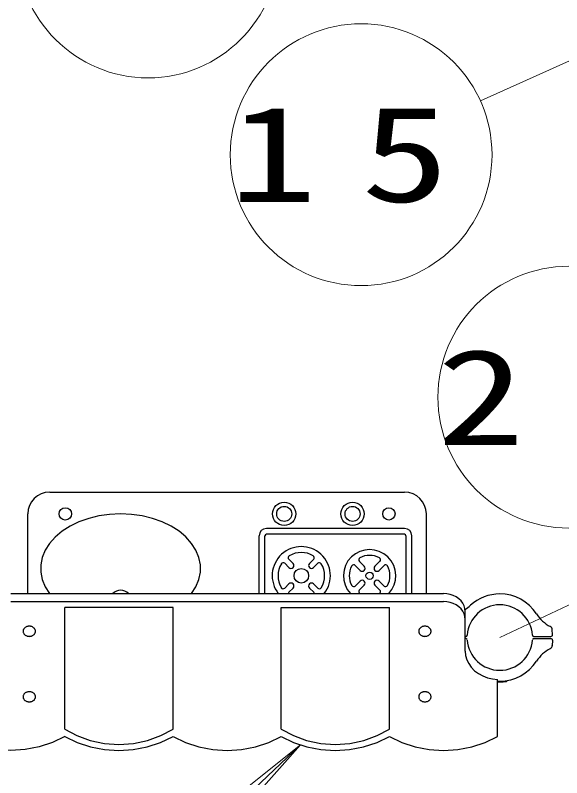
# Model space of a CAD drawing. Units: millimetres on the paper. Extents: x -385 to 0, y -594 to 267.
# Drawn here: x -219.49 to -206.97, y 152.46 to 169.93 of the extents above; entities that cross this region are included whole.
import ezdxf

# ---------------------------------------------------------------- set-up
doc = ezdxf.new("R2010")
doc.units = ezdxf.units.MM
doc.linetypes.add('USER2', pattern=[6, 3, -1, 1, -1])
doc.layers.add('LY_1', color=7, linetype='Continuous', lineweight=25)
doc.styles.add('ＭＳ ゴシック', font='')
doc.styles.get('ＭＳ ゴシック').set_extended_font_data('MS Gothic')

msp = doc.modelspace()

# ---------------------------------------------------------------- linework, layer by layer
at = {"layer": 'LY_1', "lineweight": 13}
for p, q in [((-208.832, 167.97), (-200.823, 171.583)), ((-215.795, 150.524), (-212.96, 153.212)), ((-212.96, 153.212), (-215.308, 151.345)), ((-212.96, 153.212), (-214.949, 150.966))]:
    msp.add_line(p, q, dxfattribs=at)
at = {"layer": 'LY_1', "linetype": 'USER2', "lineweight": 13}
msp.add_line((-208.388, 155.672), (-188.006, 165.333), dxfattribs=at)
at = {"layer": 'LY_1', "color": 4}
for p, q in [((-218.705, 159.006), (-210.572, 159.006)), ((-219.205, 156.681), (-219.205, 158.506)), ((-210.072, 156.681), (-210.072, 158.506))]:
    msp.add_line(p, q, dxfattribs=at)
at = {"layer": 'LY_1', "color": 2}
for p, q in [((-210.572, 158.172), (-213.738, 158.172)), ((-213.905, 156.681), (-213.905, 158.006)), ((-213.772, 156.681), (-213.772, 158.006)), ((-210.572, 158.039), (-213.738, 158.039)), ((-210.538, 156.681), (-210.538, 158.006)), ((-210.405, 156.681), (-210.405, 158.006)), ((-213.127, 157.372), (-213.223, 157.468)), ((-212.75, 157.372), (-212.654, 157.468)), ((-213.221, 157.278), (-213.317, 157.374)), ((-212.656, 157.278), (-212.56, 157.374)), ((-211.588, 157.211), (-211.702, 157.325)), ((-211.494, 157.305), (-211.608, 157.419)), ((-211.25, 157.305), (-211.136, 157.419)), ((-211.156, 157.211), (-211.042, 157.325)), ((-211.588, 156.967), (-211.702, 156.853)), ((-211.156, 156.967), (-211.042, 156.853)), ((-213.221, 156.9), (-213.317, 156.805)), ((-213.127, 156.806), (-213.223, 156.71)), ((-212.75, 156.806), (-212.654, 156.71)), ((-212.656, 156.9), (-212.56, 156.805)), ((-211.494, 156.873), (-211.608, 156.759)), ((-211.25, 156.873), (-211.136, 156.759)), ((-218.358, 153.575), (-218.358, 156.363)), ((-215.878, 156.363), (-218.358, 156.363)), ((-215.878, 153.575), (-215.878, 156.363)), ((-213.398, 153.575), (-213.398, 156.363)), ((-213.398, 156.363), (-210.918, 156.363)), ((-210.918, 153.575), (-210.918, 156.363)), ((-209.17, 155.697), (-209.181, 155.697)), ((-207.607, 155.697), (-207.215, 155.697)), ((-207.181, 155.732), (-207.186, 155.853)), ((-209.17, 155.647), (-209.181, 155.647)), ((-207.607, 155.647), (-207.215, 155.647)), ((-207.181, 155.613), (-207.186, 155.482))]:
    msp.add_line(p, q, dxfattribs=at)
at = {"layer": 'LY_1', "color": 1}
for p, q in [((-219.596, 156.681), (-209.681, 156.681)), ((-219.596, 156.499), (-209.681, 156.499)), ((-209.181, 155.358), (-209.181, 156.271)), ((-208.438, 153.405), (-208.438, 154.71))]:
    msp.add_line(p, q, dxfattribs=at)
at = {"layer": 'LY_1'}
msp.add_line((-208.222, 154.686), (-208.222, 154.684), dxfattribs=at)
at = {"layer": 'LY_1', "color": 2}
for points in [[(-215.452, 156.681), (-215.353, 156.837), (-215.285, 157.001), (-215.251, 157.171), (-215.251, 157.341), (-215.285, 157.51), (-215.353, 157.674), (-215.452, 157.831), (-215.582, 157.977), (-215.74, 158.109), (-215.923, 158.225), (-216.128, 158.324), (-216.35, 158.402), (-216.586, 158.459), (-216.831, 158.494), (-217.08, 158.506), (-217.33, 158.494), (-217.575, 158.459), (-217.811, 158.402), (-218.033, 158.324), (-218.237, 158.225), (-218.42, 158.109), (-218.578, 157.976), (-218.708, 157.831), (-218.808, 157.674), (-218.875, 157.51), (-218.909, 157.341), (-218.909, 157.17), (-218.875, 157.001), (-218.808, 156.837), (-218.708, 156.681)], [(-218.358, 153.575), (-218.08, 153.424), (-217.775, 153.313), (-217.451, 153.245), (-217.118, 153.222), (-216.786, 153.245), (-216.462, 153.313), (-216.157, 153.424), (-215.878, 153.575)], [(-213.398, 153.575), (-213.12, 153.424), (-212.815, 153.313), (-212.491, 153.245), (-212.158, 153.222), (-211.826, 153.245), (-211.502, 153.313), (-211.197, 153.424), (-210.918, 153.575)]]:
    msp.add_lwpolyline(points, dxfattribs=at)
at = {"layer": 'LY_1', "color": 1}
for points in [[(-209.181, 156.271), (-209.187, 156.335), (-209.205, 156.398), (-209.235, 156.457), (-209.276, 156.512), (-209.327, 156.561), (-209.387, 156.602), (-209.454, 156.636), (-209.526, 156.661), (-209.603, 156.676), (-209.681, 156.681)], [(-209.181, 156.089), (-209.187, 156.154), (-209.205, 156.216), (-209.235, 156.275), (-209.276, 156.33), (-209.327, 156.379), (-209.387, 156.421), (-209.454, 156.454), (-209.526, 156.479), (-209.603, 156.494), (-209.681, 156.499)], [(-209.181, 155.358), (-209.172, 155.26), (-209.145, 155.165), (-209.101, 155.074), (-209.041, 154.99), (-208.966, 154.913), (-208.878, 154.847), (-208.779, 154.793), (-208.671, 154.751), (-208.557, 154.723), (-208.438, 154.71)], [(-218.358, 153.405), (-218.642, 153.268), (-218.949, 153.168), (-219.27, 153.106), (-219.598, 153.086), (-219.927, 153.106), (-220.248, 153.168), (-220.555, 153.268), (-220.838, 153.405)], [(-218.358, 153.405), (-218.075, 153.268), (-217.768, 153.168), (-217.447, 153.106), (-217.118, 153.086), (-216.79, 153.106), (-216.469, 153.168), (-216.162, 153.268), (-215.878, 153.405)], [(-215.878, 153.405), (-215.595, 153.268), (-215.288, 153.168), (-214.967, 153.106), (-214.638, 153.086), (-214.31, 153.106), (-213.989, 153.168), (-213.682, 153.268), (-213.398, 153.405)], [(-213.398, 153.405), (-213.115, 153.268), (-212.808, 153.168), (-212.487, 153.106), (-212.158, 153.086), (-211.83, 153.106), (-211.509, 153.168), (-211.202, 153.268), (-210.918, 153.405)], [(-210.918, 153.405), (-210.635, 153.268), (-210.328, 153.168), (-210.007, 153.106), (-209.678, 153.086), (-209.35, 153.106), (-209.029, 153.168), (-208.722, 153.268), (-208.438, 153.405)]]:
    msp.add_lwpolyline(points, dxfattribs=at)
at = {"layer": 'LY_1'}
for points in [[(-219.03, 155.816), (-219.031, 155.827), (-219.032, 155.837), (-219.035, 155.846), (-219.039, 155.856), (-219.043, 155.865), (-219.049, 155.874), (-219.056, 155.883), (-219.063, 155.891), (-219.072, 155.898), (-219.081, 155.905), (-219.091, 155.911), (-219.101, 155.917), (-219.112, 155.922), (-219.123, 155.925), (-219.135, 155.929), (-219.147, 155.931), (-219.159, 155.932), (-219.172, 155.932), (-219.184, 155.932), (-219.196, 155.931), (-219.208, 155.929), (-219.22, 155.925), (-219.232, 155.922), (-219.243, 155.917), (-219.253, 155.911), (-219.263, 155.905), (-219.272, 155.898), (-219.28, 155.891), (-219.288, 155.883), (-219.294, 155.874), (-219.3, 155.865), (-219.305, 155.856), (-219.309, 155.846), (-219.311, 155.837), (-219.313, 155.827), (-219.313, 155.816), (-219.313, 155.806), (-219.311, 155.796), (-219.309, 155.786), (-219.305, 155.777), (-219.3, 155.767), (-219.294, 155.758), (-219.288, 155.75), (-219.28, 155.742), (-219.272, 155.734), (-219.263, 155.728), (-219.253, 155.721), (-219.243, 155.716), (-219.232, 155.711), (-219.22, 155.707), (-219.208, 155.704), (-219.196, 155.702), (-219.184, 155.701), (-219.172, 155.7), (-219.159, 155.701), (-219.147, 155.702), (-219.135, 155.704), (-219.123, 155.707), (-219.112, 155.711), (-219.101, 155.716), (-219.091, 155.721), (-219.081, 155.728), (-219.072, 155.734), (-219.063, 155.742), (-219.056, 155.75), (-219.049, 155.758), (-219.043, 155.767), (-219.039, 155.777), (-219.035, 155.786), (-219.032, 155.796), (-219.031, 155.806)], [(-209.963, 155.816), (-209.964, 155.827), (-209.966, 155.837), (-209.968, 155.846), (-209.972, 155.856), (-209.977, 155.865), (-209.982, 155.874), (-209.989, 155.883), (-209.997, 155.891), (-210.005, 155.898), (-210.014, 155.905), (-210.024, 155.911), (-210.034, 155.917), (-210.045, 155.922), (-210.057, 155.925), (-210.068, 155.929), (-210.081, 155.931), (-210.093, 155.932), (-210.105, 155.932), (-210.117, 155.932), (-210.13, 155.931), (-210.142, 155.929), (-210.154, 155.925), (-210.165, 155.922), (-210.176, 155.917), (-210.186, 155.911), (-210.196, 155.905), (-210.205, 155.898), (-210.214, 155.891), (-210.221, 155.883), (-210.228, 155.874), (-210.234, 155.865), (-210.238, 155.856), (-210.242, 155.846), (-210.245, 155.837), (-210.246, 155.827), (-210.247, 155.816), (-210.246, 155.806), (-210.245, 155.796), (-210.242, 155.786), (-210.238, 155.777), (-210.234, 155.767), (-210.228, 155.758), (-210.221, 155.75), (-210.214, 155.742), (-210.205, 155.734), (-210.196, 155.728), (-210.186, 155.721), (-210.176, 155.716), (-210.165, 155.711), (-210.154, 155.707), (-210.142, 155.704), (-210.13, 155.702), (-210.117, 155.701), (-210.105, 155.7), (-210.093, 155.701), (-210.081, 155.702), (-210.068, 155.704), (-210.057, 155.707), (-210.045, 155.711), (-210.034, 155.716), (-210.024, 155.721), (-210.014, 155.728), (-210.005, 155.734), (-209.997, 155.742), (-209.989, 155.75), (-209.982, 155.758), (-209.977, 155.767), (-209.972, 155.777), (-209.968, 155.786), (-209.966, 155.796), (-209.964, 155.806)], [(-219.03, 154.315), (-219.031, 154.325), (-219.032, 154.335), (-219.035, 154.345), (-219.039, 154.354), (-219.043, 154.364), (-219.049, 154.373), (-219.056, 154.381), (-219.063, 154.389), (-219.072, 154.397), (-219.081, 154.404), (-219.091, 154.41), (-219.101, 154.415), (-219.112, 154.42), (-219.123, 154.424), (-219.135, 154.427), (-219.147, 154.429), (-219.159, 154.43), (-219.172, 154.431), (-219.184, 154.43), (-219.196, 154.429), (-219.208, 154.427), (-219.22, 154.424), (-219.232, 154.42), (-219.243, 154.415), (-219.253, 154.41), (-219.263, 154.404), (-219.272, 154.397), (-219.28, 154.389), (-219.288, 154.381), (-219.294, 154.373), (-219.3, 154.364), (-219.305, 154.354), (-219.309, 154.345), (-219.311, 154.335), (-219.313, 154.325), (-219.313, 154.315), (-219.313, 154.305), (-219.311, 154.294), (-219.309, 154.285), (-219.305, 154.275), (-219.3, 154.266), (-219.294, 154.257), (-219.288, 154.248), (-219.28, 154.24), (-219.272, 154.233), (-219.263, 154.226), (-219.253, 154.22), (-219.243, 154.214), (-219.232, 154.209), (-219.22, 154.206), (-219.208, 154.203), (-219.196, 154.2), (-219.184, 154.199), (-219.172, 154.199), (-219.159, 154.199), (-219.147, 154.2), (-219.135, 154.203), (-219.123, 154.206), (-219.112, 154.209), (-219.101, 154.214), (-219.091, 154.22), (-219.081, 154.226), (-219.072, 154.233), (-219.063, 154.24), (-219.056, 154.248), (-219.049, 154.257), (-219.043, 154.266), (-219.039, 154.275), (-219.035, 154.285), (-219.032, 154.294), (-219.031, 154.305)], [(-209.963, 154.315), (-209.964, 154.325), (-209.966, 154.335), (-209.968, 154.345), (-209.972, 154.354), (-209.977, 154.364), (-209.982, 154.373), (-209.989, 154.381), (-209.997, 154.389), (-210.005, 154.397), (-210.014, 154.404), (-210.024, 154.41), (-210.034, 154.415), (-210.045, 154.42), (-210.057, 154.424), (-210.068, 154.427), (-210.081, 154.429), (-210.093, 154.43), (-210.105, 154.431), (-210.117, 154.43), (-210.13, 154.429), (-210.142, 154.427), (-210.154, 154.424), (-210.165, 154.42), (-210.176, 154.415), (-210.186, 154.41), (-210.196, 154.404), (-210.205, 154.397), (-210.214, 154.389), (-210.221, 154.381), (-210.228, 154.373), (-210.234, 154.364), (-210.238, 154.354), (-210.242, 154.345), (-210.245, 154.335), (-210.246, 154.325), (-210.247, 154.315), (-210.246, 154.305), (-210.245, 154.294), (-210.242, 154.285), (-210.238, 154.275), (-210.234, 154.266), (-210.228, 154.257), (-210.221, 154.248), (-210.214, 154.24), (-210.205, 154.233), (-210.196, 154.226), (-210.186, 154.22), (-210.176, 154.214), (-210.165, 154.209), (-210.154, 154.206), (-210.142, 154.203), (-210.13, 154.2), (-210.117, 154.199), (-210.105, 154.199), (-210.093, 154.199), (-210.081, 154.2), (-210.068, 154.203), (-210.057, 154.206), (-210.045, 154.209), (-210.034, 154.214), (-210.024, 154.22), (-210.014, 154.226), (-210.005, 154.233), (-209.997, 154.24), (-209.989, 154.248), (-209.982, 154.257), (-209.977, 154.266), (-209.972, 154.275), (-209.968, 154.285), (-209.966, 154.294), (-209.964, 154.305)]]:
    msp.add_lwpolyline(points, close=True, dxfattribs=at)
at = {"layer": 'LY_1', "lineweight": 13}
for centre in [(-216.45, 171.498), (-211.567, 166.737), (-206.806, 161.182)]:
    msp.add_circle(centre, 3, dxfattribs=at)
at = {"layer": 'LY_1', "color": 2}
for centre, radius in [((-213.33, 158.506), 0.267), ((-213.33, 158.506), 0.172), ((-211.763, 158.506), 0.267), ((-211.763, 158.506), 0.172), ((-212.938, 157.089), 0.167), ((-211.372, 157.089), 0.0833)]:
    msp.add_circle(centre, radius, dxfattribs=at)
at = {"layer": 'LY_1'}
for centre in [(-218.347, 158.506), (-210.93, 158.506)]:
    msp.add_circle(centre, 0.142, dxfattribs=at)
at = {"layer": 'LY_1', "color": 4}
for centre, radius, start, end in [((-218.705, 158.506), 0.5, 90, 180), ((-210.572, 158.506), 0.5, 0, 90), ((-217.08, 156.506), 0.25, 44.4204, 135.5796)]:
    msp.add_arc(centre, radius, start, end, dxfattribs=at)
at = {"layer": 'LY_1', "color": 2}
for centre, radius, start, end in [((-213.738, 158.006), 0.167, 90, 180), ((-210.572, 158.006), 0.167, 0, 90), ((-213.738, 158.006), 0.0333, 90, 180), ((-210.572, 158.006), 0.0333, 0, 90), ((-212.938, 157.089), 0.667, 322.2273, 217.7727), ((-212.938, 157.089), 0.533, 58.968, 121.032), ((-211.372, 157.089), 0.6, 317.1103, 222.8897), ((-213.188, 157.503), 0.05, 121.032, 225), ((-212.689, 157.503), 0.05, 315, 58.968), ((-211.572, 157.454), 0.05, 118.7398, 225), ((-211.372, 157.089), 0.467, 61.2602, 118.7398), ((-211.171, 157.454), 0.05, 315, 61.2602), ((-212.938, 157.089), 0.533, 148.968, 211.032), ((-213.353, 157.338), 0.05, 45, 148.968), ((-213.174, 157.325), 0.0667, 225, 45), ((-212.703, 157.325), 0.0667, 135, 315), ((-212.524, 157.338), 0.05, 31.032, 135), ((-212.938, 157.089), 0.533, 328.968, 31.032), ((-211.372, 157.089), 0.467, 151.2602, 208.7398), ((-211.737, 157.289), 0.05, 45, 151.2602), ((-211.541, 157.258), 0.0667, 225, 45), ((-211.203, 157.258), 0.0667, 135, 315), ((-211.006, 157.289), 0.05, 28.7398, 135), ((-211.372, 157.089), 0.467, 331.2602, 28.7398), ((-213.174, 156.853), 0.0667, 315, 135), ((-212.703, 156.853), 0.0667, 45, 225), ((-211.541, 156.92), 0.0667, 315, 135), ((-211.203, 156.92), 0.0667, 45, 225), ((-213.353, 156.84), 0.05, 211.032, 315), ((-212.524, 156.84), 0.05, 225, 328.968), ((-211.737, 156.889), 0.05, 208.7398, 315), ((-211.572, 156.724), 0.05, 135, 241.2602), ((-211.171, 156.724), 0.05, 298.7398, 45), ((-211.006, 156.889), 0.05, 225, 331.2602), ((-213.188, 156.675), 0.05, 135, 173.3336), ((-212.689, 156.675), 0.05, 6.6664, 45), ((-208.388, 155.672), 1, 90, 132.2172), ((-208.388, 155.672), 1, 32.7272, 90), ((-210.516, 158.018), 2.167, 307.9723, 312.2172), ((-208.388, 155.672), 0.75, 4.2707, 175.7293), ((-206.846, 156.664), 0.833, 212.7272, 242.5412), ((-207.269, 155.85), 0.0833, 2, 62.5412), ((-207.269, 155.85), 0.0833, 2, 62.5412), ((-209.17, 155.731), 0.0333, 270, 355.7293), ((-207.607, 155.731), 0.0333, 184.2707, 270), ((-207.215, 155.731), 0.0333, 270, 2), ((-209.17, 155.614), 0.0333, 4.2707, 90), ((-208.388, 155.672), 0.75, 184.2707, 355.7293), ((-207.607, 155.614), 0.0333, 90, 175.7293), ((-207.215, 155.614), 0.0333, 358, 90), ((-206.846, 154.681), 0.833, 117.4588, 147.2728), ((-207.269, 155.495), 0.0833, 297.4588, 358), ((-208.388, 155.672), 1, 270, 327.2728), ((-208.388, 155.672), 1, 267.134, 270)]:
    msp.add_arc(centre, radius, start, end, dxfattribs=at)
at = {"layer": 'LY_1'}
for centre, radius, start, end in [((-208.388, 155.672), 1.017, 267.181, 270), ((-208.388, 155.672), 1.017, 270, 278.6269), ((-208.238, 154.684), 0.0167, 278.6269, 0)]:
    msp.add_arc(centre, radius, start, end, dxfattribs=at)

# ---------------------------------------------------------------- texts
at = {"layer": 'LY_1', "char_height": 2.199, "attachment_point": 5, "style": 'ＭＳ ゴシック'}
for s, insert in [('\\T1.5;\\W1.35;15', (-211.567, 166.737)), ('\\T1.5;\\W1.35;24', (-206.806, 161.182))]:
    msp.add_mtext(s, dxfattribs=dict(at, insert=insert))

doc.saveas('drawing.dxf')
